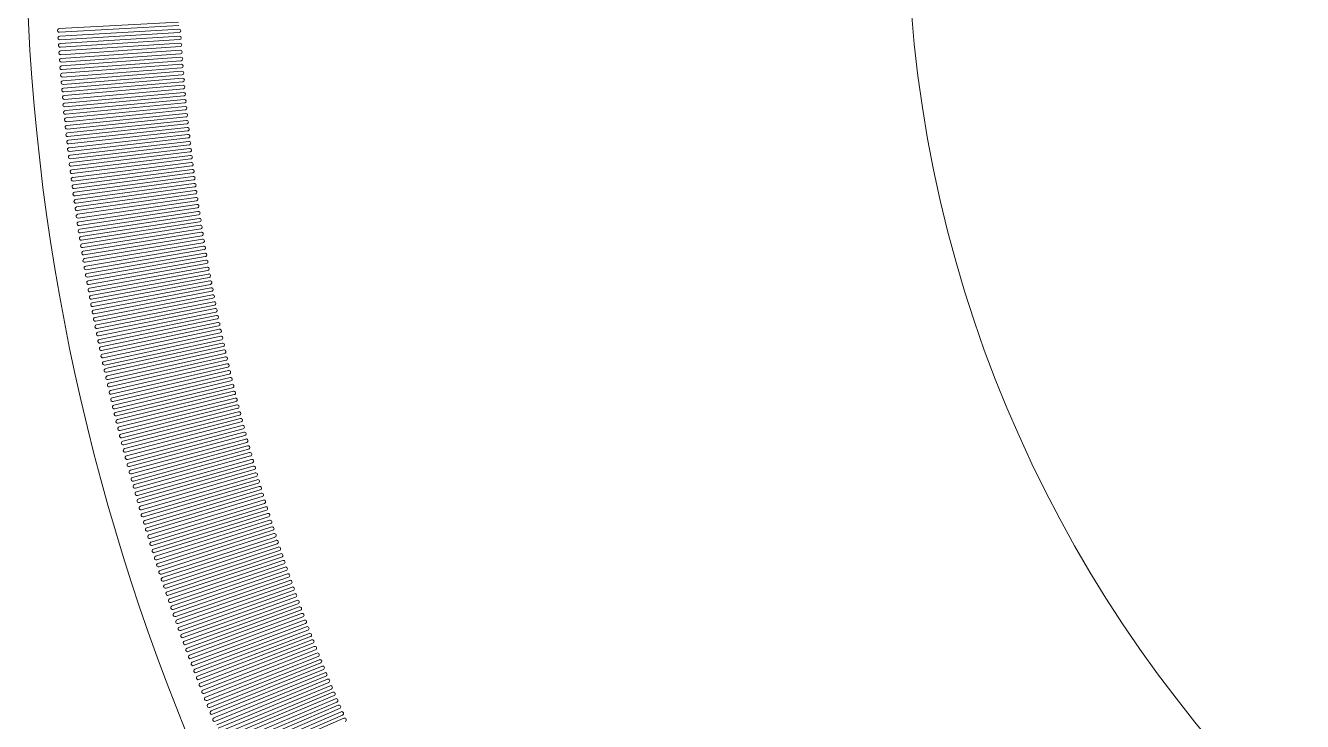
# Model space of a CAD drawing. Header units: millimetres. Extents: x -37.9 to 37.9, y -37.9 to 37.9.
# Drawn here: x -37.9 to -15.6, y -14.15 to -2 of the extents above; entities that cross this region are included whole.
import ezdxf

# ---------------------------------------------------------------- set-up
doc = ezdxf.new("R2010")
doc.units = ezdxf.units.MM

msp = doc.modelspace()

# ---------------------------------------------------------------- linework, layer by layer
at = {"color": 7, "linetype": 'Continuous', "lineweight": 15}
for p, q in [((-35.227, -1.939), (-37.311, -2.053)), ((-37.307, -2.118), (-35.224, -2)), ((-35.22, -2.062), (-37.304, -2.184)), ((-37.3, -2.249), (-35.217, -2.123)), ((-35.213, -2.185), (-37.296, -2.314)), ((-37.292, -2.379), (-35.209, -2.246)), ((-35.205, -2.307), (-37.287, -2.444)), ((-37.283, -2.509), (-35.201, -2.369)), ((-35.197, -2.43), (-37.279, -2.574)), ((-37.274, -2.639), (-35.193, -2.492)), ((-35.188, -2.553), (-37.269, -2.704)), ((-37.265, -2.769), (-35.184, -2.615)), ((-35.179, -2.676), (-37.26, -2.834)), ((-37.255, -2.899), (-35.174, -2.737)), ((-35.17, -2.799), (-37.25, -2.964)), ((-37.244, -3.029), (-35.165, -2.86)), ((-35.16, -2.922), (-37.239, -3.094)), ((-37.234, -3.159), (-35.154, -2.983)), ((-35.149, -3.044), (-37.228, -3.224)), ((-37.222, -3.289), (-35.144, -3.106)), ((-35.138, -3.167), (-37.217, -3.354)), ((-37.211, -3.419), (-35.133, -3.228)), ((-35.127, -3.29), (-37.205, -3.484)), ((-37.198, -3.549), (-35.121, -3.351)), ((-35.115, -3.412), (-37.192, -3.614)), ((-37.186, -3.679), (-35.109, -3.473)), ((-35.103, -3.535), (-37.179, -3.744)), ((-37.173, -3.809), (-35.097, -3.596)), ((-35.091, -3.657), (-37.166, -3.874)), ((-37.159, -3.938), (-35.084, -3.718)), ((-35.078, -3.78), (-37.152, -4.003)), ((-37.145, -4.068), (-35.071, -3.841)), ((-35.064, -3.902), (-37.138, -4.133)), ((-37.131, -4.198), (-35.057, -3.963)), ((-35.05, -4.024), (-37.123, -4.263)), ((-37.116, -4.327), (-35.043, -4.086)), ((-35.036, -4.147), (-37.108, -4.392)), ((-37.101, -4.457), (-35.029, -4.208)), ((-35.022, -4.269), (-37.093, -4.522)), ((-37.085, -4.586), (-35.014, -4.33)), ((-35.006, -4.391), (-37.077, -4.651)), ((-37.069, -4.716), (-34.999, -4.452)), ((-34.991, -4.513), (-37.06, -4.78)), ((-37.052, -4.845), (-34.983, -4.575)), ((-34.975, -4.636), (-37.043, -4.91)), ((-37.035, -4.974), (-34.967, -4.697)), ((-34.959, -4.758), (-37.026, -5.039)), ((-37.017, -5.104), (-34.95, -4.819)), ((-34.942, -4.88), (-37.008, -5.168)), ((-36.999, -5.233), (-34.933, -4.941)), ((-34.924, -5.002), (-36.99, -5.297)), ((-36.981, -5.362), (-34.916, -5.063)), ((-34.907, -5.123), (-36.971, -5.426)), ((-36.962, -5.491), (-34.898, -5.184)), ((-34.889, -5.245), (-36.952, -5.555)), ((-36.942, -5.62), (-34.879, -5.306)), ((-34.87, -5.367), (-36.932, -5.684)), ((-36.922, -5.749), (-34.861, -5.428)), ((-34.851, -5.489), (-36.912, -5.813)), ((-36.902, -5.878), (-34.842, -5.55)), ((-34.832, -5.61), (-36.892, -5.942)), ((-36.881, -6.007), (-34.822, -5.671)), ((-34.812, -5.732), (-36.871, -6.071)), ((-36.86, -6.135), (-34.802, -5.793)), ((-34.792, -5.853), (-36.85, -6.2)), ((-36.839, -6.264), (-34.782, -5.914)), ((-34.771, -5.975), (-36.828, -6.328)), ((-36.817, -6.392), (-34.761, -6.035)), ((-34.75, -6.096), (-36.805, -6.457)), ((-36.794, -6.521), (-34.739, -6.157)), ((-34.729, -6.217), (-36.783, -6.585)), ((-36.771, -6.649), (-34.718, -6.278)), ((-34.707, -6.339), (-36.759, -6.713)), ((-36.748, -6.778), (-34.696, -6.399)), ((-34.684, -6.46), (-36.736, -6.842)), ((-36.724, -6.906), (-34.673, -6.52)), ((-34.662, -6.581), (-36.712, -6.97)), ((-36.699, -7.034), (-34.65, -6.641)), ((-34.638, -6.702), (-36.687, -7.098)), ((-36.675, -7.162), (-34.627, -6.762)), ((-34.615, -6.823), (-36.662, -7.226)), ((-36.649, -7.29), (-34.603, -6.883)), ((-34.591, -6.943), (-36.637, -7.354)), ((-36.624, -7.418), (-34.579, -7.004)), ((-34.566, -7.064), (-36.611, -7.482)), ((-36.598, -7.546), (-34.554, -7.124)), ((-34.541, -7.185), (-36.584, -7.61)), ((-36.571, -7.673), (-34.529, -7.245)), ((-34.516, -7.305), (-36.558, -7.737)), ((-36.544, -7.801), (-34.503, -7.365)), ((-34.49, -7.426), (-36.53, -7.865)), ((-36.517, -7.929), (-34.477, -7.486)), ((-34.464, -7.546), (-36.503, -7.992)), ((-36.489, -8.056), (-34.451, -7.606)), ((-34.438, -7.666), (-36.475, -8.12)), ((-36.46, -8.183), (-34.424, -7.726)), ((-34.411, -7.786), (-36.446, -8.247)), ((-36.432, -8.31), (-34.397, -7.846)), ((-34.383, -7.906), (-36.417, -8.374)), ((-36.402, -8.438), (-34.37, -7.966)), ((-34.356, -8.026), (-36.388, -8.501)), ((-36.373, -8.565), (-34.342, -8.086)), ((-34.327, -8.146), (-36.358, -8.628)), ((-36.343, -8.692), (-34.313, -8.206)), ((-34.299, -8.266), (-36.327, -8.755)), ((-36.312, -8.818), (-34.284, -8.326)), ((-34.27, -8.386), (-36.297, -8.882)), ((-36.281, -8.945), (-34.255, -8.446)), ((-34.24, -8.505), (-36.265, -9.008)), ((-36.25, -9.072), (-34.225, -8.565)), ((-34.21, -8.625), (-36.234, -9.135)), ((-36.218, -9.198), (-34.195, -8.684)), ((-34.18, -8.744), (-36.202, -9.261)), ((-36.185, -9.324), (-34.165, -8.804)), ((-34.149, -8.863), (-36.169, -9.388)), ((-36.153, -9.451), (-34.134, -8.923)), ((-34.118, -8.983), (-36.136, -9.514)), ((-36.119, -9.577), (-34.102, -9.042)), ((-34.087, -9.102), (-36.103, -9.64)), ((-36.086, -9.703), (-34.071, -9.161)), ((-34.055, -9.221), (-36.069, -9.766)), ((-36.052, -9.829), (-34.038, -9.28)), ((-34.022, -9.339), (-36.034, -9.892)), ((-36.017, -9.955), (-34.006, -9.399)), ((-33.989, -9.458), (-36, -10.017)), ((-35.982, -10.08), (-33.973, -9.517)), ((-33.956, -9.577), (-35.964, -10.143)), ((-35.947, -10.206), (-33.939, -9.636)), ((-33.923, -9.695), (-35.929, -10.268)), ((-35.911, -10.331), (-33.906, -9.754)), ((-33.888, -9.813), (-35.893, -10.394)), ((-35.875, -10.456), (-33.871, -9.873)), ((-33.854, -9.932), (-35.856, -10.519)), ((-35.838, -10.582), (-33.837, -9.991)), ((-33.819, -10.05), (-35.819, -10.644)), ((-35.801, -10.707), (-33.802, -10.109)), ((-33.784, -10.168), (-35.782, -10.769)), ((-35.763, -10.832), (-33.766, -10.227)), ((-33.748, -10.286), (-35.744, -10.894)), ((-35.725, -10.956), (-33.73, -10.345)), ((-33.712, -10.403), (-35.706, -11.019)), ((-35.687, -11.081), (-33.694, -10.462)), ((-33.676, -10.521), (-35.667, -11.143)), ((-35.648, -11.205), (-33.657, -10.58)), ((-33.639, -10.638), (-35.628, -11.268)), ((-35.608, -11.33), (-33.62, -10.697)), ((-33.601, -10.756), (-35.589, -11.392)), ((-35.569, -11.454), (-33.582, -10.814)), ((-33.564, -10.873), (-35.549, -11.516)), ((-35.528, -11.578), (-33.544, -10.932)), ((-33.525, -10.99), (-35.508, -11.64)), ((-35.488, -11.702), (-33.506, -11.049)), ((-33.487, -11.107), (-35.467, -11.764)), ((-35.447, -11.826), (-33.467, -11.166)), ((-33.448, -11.224), (-35.426, -11.888)), ((-35.405, -11.95), (-33.428, -11.282)), ((-33.408, -11.341), (-35.384, -12.011)), ((-35.363, -12.073), (-33.389, -11.399)), ((-33.369, -11.457), (-35.342, -12.135)), ((-35.321, -12.196), (-33.349, -11.515)), ((-33.328, -11.574), (-35.3, -12.258)), ((-35.278, -12.32), (-33.308, -11.632)), ((-33.288, -11.69), (-35.257, -12.381)), ((-35.235, -12.443), (-33.267, -11.748)), ((-33.247, -11.806), (-35.213, -12.504)), ((-35.191, -12.566), (-33.226, -11.864)), ((-33.205, -11.922), (-35.169, -12.627)), ((-35.147, -12.688), (-33.185, -11.98)), ((-33.164, -12.038), (-35.125, -12.75)), ((-35.103, -12.811), (-33.143, -12.096)), ((-33.121, -12.153), (-35.08, -12.872)), ((-35.058, -12.933), (-33.1, -12.211)), ((-33.079, -12.269), (-35.035, -12.995)), ((-35.012, -13.056), (-33.057, -12.327)), ((-33.036, -12.384), (-34.99, -13.117)), ((-34.967, -13.178), (-33.014, -12.442)), ((-32.992, -12.5), (-34.944, -13.239)), ((-34.92, -13.3), (-32.97, -12.557)), ((-32.948, -12.615), (-34.897, -13.361)), ((-34.874, -13.422), (-32.926, -12.672)), ((-32.904, -12.73), (-34.85, -13.483)), ((-34.827, -13.543), (-32.882, -12.787)), ((-32.86, -12.844), (-34.803, -13.604)), ((-34.779, -13.665), (-32.837, -12.902)), ((-32.815, -12.959), (-34.755, -13.726)), ((-34.731, -13.786), (-32.792, -13.016)), ((-32.769, -13.074), (-34.707, -13.847)), ((-34.683, -13.907), (-32.746, -13.131)), ((-32.723, -13.188), (-34.659, -13.968)), ((-34.634, -14.028), (-32.7, -13.245)), ((-32.677, -13.302), (-34.61, -14.089)), ((-34.585, -14.149), (-32.654, -13.359)), ((-32.63, -13.416), (-34.56, -14.209)), ((-34.535, -14.27), (-32.607, -13.473)), ((-32.583, -13.53), (-34.51, -14.33)), ((-34.485, -14.39), (-32.56, -13.587)), ((-32.536, -13.643), (-34.46, -14.45)), ((-34.435, -14.51), (-32.512, -13.7)), ((-32.488, -13.757), (-34.41, -14.571)), ((-34.384, -14.631), (-32.464, -13.814)), ((-32.44, -13.87), (-34.359, -14.691)), ((-34.333, -14.751), (-32.416, -13.927)), ((-32.391, -13.983), (-34.307, -14.81)), ((-34.281, -14.87), (-32.367, -14.04)), ((-32.342, -14.096), (-34.255, -14.93))]:
    msp.add_line(p, q, dxfattribs=at)
msp.add_circle((0, 0), 37.9, dxfattribs=at)
for centre, radius, start, end in [((0, 0), 22.5, 272.5473, 267.4527), ((-37.309, -2.086), 0.0326, 93.15, 273.25), ((-37.302, -2.216), 0.0326, 93.35, 273.45), ((-35.219, -2.092), 0.0308, 273.45, 93.35), ((-35.211, -2.215), 0.0308, 273.65, 93.55), ((-37.294, -2.346), 0.0326, 93.55, 273.65), ((-37.285, -2.476), 0.0326, 93.75, 273.85), ((-35.203, -2.338), 0.0308, 273.85, 93.75), ((-35.195, -2.461), 0.0308, 274.05, 93.95), ((-37.276, -2.607), 0.0326, 93.95, 274.05), ((-35.186, -2.584), 0.0308, 274.25, 94.15), ((-37.267, -2.737), 0.0326, 94.15, 274.25), ((-37.257, -2.867), 0.0326, 94.35, 274.45), ((-35.177, -2.707), 0.0308, 274.45, 94.35), ((-35.167, -2.829), 0.0308, 274.65, 94.55), ((-37.247, -2.997), 0.0326, 94.55, 274.65), ((-37.236, -3.127), 0.0326, 94.75, 274.85), ((-35.157, -2.952), 0.0308, 274.85, 94.75), ((-35.147, -3.075), 0.0308, 275.05, 94.95), ((-37.225, -3.257), 0.0326, 94.95, 275.05), ((-35.136, -3.198), 0.0308, 275.25, 95.15), ((-35.124, -3.32), 0.0308, 275.45, 95.35), ((-37.214, -3.387), 0.0326, 95.15, 275.25), ((-37.202, -3.517), 0.0326, 95.35, 275.45), ((-35.112, -3.443), 0.0308, 275.65, 95.55), ((-35.1, -3.565), 0.0308, 275.85, 95.75), ((-37.189, -3.646), 0.0326, 95.55, 275.65), ((-37.176, -3.776), 0.0326, 95.75, 275.85), ((-35.088, -3.688), 0.0308, 276.05, 95.95), ((-35.074, -3.81), 0.0308, 276.25, 96.15), ((-37.163, -3.906), 0.0326, 95.95, 276.05), ((-37.149, -4.036), 0.0326, 96.15, 276.25), ((-35.061, -3.933), 0.0308, 276.45, 96.35), ((-37.135, -4.165), 0.0326, 96.35, 276.45), ((-35.047, -4.055), 0.0308, 276.65, 96.55), ((-35.033, -4.177), 0.0308, 276.85, 96.75), ((-37.12, -4.295), 0.0326, 96.55, 276.65), ((-37.105, -4.424), 0.0326, 96.75, 276.85), ((-35.018, -4.3), 0.0308, 277.05, 96.95), ((-35.003, -4.422), 0.0308, 277.25, 97.15), ((-37.089, -4.554), 0.0326, 96.95, 277.05), ((-37.073, -4.683), 0.0326, 97.15, 277.25), ((-34.987, -4.544), 0.0308, 277.45, 97.35), ((-34.971, -4.666), 0.0308, 277.65, 97.55), ((-37.056, -4.813), 0.0326, 97.35, 277.45), ((-34.954, -4.788), 0.0308, 277.85, 97.75), ((-34.937, -4.91), 0.0308, 278.05, 97.95), ((-37.039, -4.942), 0.0326, 97.55, 277.65), ((-37.022, -5.071), 0.0326, 97.75, 277.85), ((-34.92, -5.032), 0.0308, 278.25, 98.15), ((-34.902, -5.154), 0.0308, 278.45, 98.35), ((-37.004, -5.201), 0.0326, 97.95, 278.05), ((-36.985, -5.33), 0.0326, 98.15, 278.25), ((-34.884, -5.276), 0.0308, 278.65, 98.55), ((-36.967, -5.459), 0.0326, 98.35, 278.45), ((-36.947, -5.588), 0.0326, 98.55, 278.65), ((-34.865, -5.397), 0.0308, 278.85, 98.75), ((-34.846, -5.519), 0.0308, 279.05, 98.95), ((-36.928, -5.717), 0.0326, 98.75, 278.85), ((-34.827, -5.641), 0.0308, 279.25, 99.15), ((-34.807, -5.762), 0.0308, 279.45, 99.35), ((-36.907, -5.846), 0.0326, 98.95, 279.05), ((-36.887, -5.974), 0.0326, 99.15, 279.25), ((-34.787, -5.884), 0.0308, 279.65, 99.55), ((-34.766, -6.005), 0.0308, 279.85, 99.75), ((-36.866, -6.103), 0.0326, 99.35, 279.45), ((-36.844, -6.232), 0.0326, 99.55, 279.65), ((-34.745, -6.126), 0.0308, 280.05, 99.95), ((-34.723, -6.248), 0.0308, 280.25, 100.15), ((-36.822, -6.36), 0.0326, 99.75, 279.85), ((-36.8, -6.489), 0.0326, 99.95, 280.05), ((-34.701, -6.369), 0.0308, 280.45, 100.35), ((-34.679, -6.49), 0.0308, 280.65, 100.55), ((-36.777, -6.617), 0.0326, 100.15, 280.25), ((-34.656, -6.611), 0.0308, 280.85, 100.75), ((-36.753, -6.746), 0.0326, 100.35, 280.45), ((-36.73, -6.874), 0.0326, 100.55, 280.65), ((-34.633, -6.732), 0.0308, 281.05, 100.95), ((-34.609, -6.853), 0.0308, 281.25, 101.15), ((-36.706, -7.002), 0.0326, 100.75, 280.85), ((-36.681, -7.13), 0.0326, 100.95, 281.05), ((-34.585, -6.974), 0.0308, 281.45, 101.35), ((-34.56, -7.094), 0.0308, 281.65, 101.55), ((-36.656, -7.258), 0.0326, 101.15, 281.25), ((-36.63, -7.386), 0.0326, 101.35, 281.45), ((-34.535, -7.215), 0.0308, 281.85, 101.75), ((-34.51, -7.335), 0.0308, 282.05, 101.95), ((-36.604, -7.514), 0.0326, 101.55, 281.65), ((-34.484, -7.456), 0.0308, 282.25, 102.15), ((-34.458, -7.576), 0.0308, 282.45, 102.35), ((-36.578, -7.641), 0.0326, 101.75, 281.85), ((-36.551, -7.769), 0.0326, 101.95, 282.05), ((-34.431, -7.696), 0.0308, 282.65, 102.55), ((-34.404, -7.816), 0.0308, 282.85, 102.75), ((-36.523, -7.897), 0.0326, 102.15, 282.25), ((-36.496, -8.024), 0.0326, 102.35, 282.45), ((-34.377, -7.936), 0.0308, 283.05, 102.95), ((-34.349, -8.056), 0.0308, 283.25, 103.15), ((-36.467, -8.151), 0.0326, 102.55, 282.65), ((-36.439, -8.279), 0.0326, 102.75, 282.85), ((-34.32, -8.176), 0.0308, 283.45, 103.35), ((-36.41, -8.406), 0.0326, 102.95, 283.05), ((-34.292, -8.296), 0.0308, 283.65, 103.55), ((-34.262, -8.416), 0.0308, 283.85, 103.75), ((-36.38, -8.533), 0.0326, 103.15, 283.25), ((-36.35, -8.66), 0.0326, 103.35, 283.45), ((-34.233, -8.535), 0.0308, 284.05, 103.95), ((-34.203, -8.655), 0.0308, 284.25, 104.15), ((-36.32, -8.787), 0.0326, 103.55, 283.65), ((-36.289, -8.913), 0.0326, 103.75, 283.85), ((-34.172, -8.774), 0.0308, 284.45, 104.35), ((-34.142, -8.893), 0.0308, 284.65, 104.55), ((-36.257, -9.04), 0.0326, 103.95, 284.05), ((-36.226, -9.166), 0.0326, 104.15, 284.25), ((-34.11, -9.012), 0.0308, 284.85, 104.75), ((-34.079, -9.131), 0.0308, 285.05, 104.95), ((-36.193, -9.293), 0.0326, 104.35, 284.45), ((-34.047, -9.25), 0.0308, 285.25, 105.15), ((-34.014, -9.369), 0.0308, 285.45, 105.35), ((-36.161, -9.419), 0.0326, 104.55, 284.65), ((-36.128, -9.545), 0.0326, 104.75, 284.85), ((-33.981, -9.488), 0.0308, 285.65, 105.55), ((-33.948, -9.606), 0.0308, 285.85, 105.75), ((-36.094, -9.671), 0.0326, 104.95, 285.05), ((-36.06, -9.797), 0.0326, 105.15, 285.25), ((-33.914, -9.725), 0.0308, 286.05, 105.95), ((-36.026, -9.923), 0.0326, 105.35, 285.45), ((-35.991, -10.049), 0.0326, 105.55, 285.65), ((-33.88, -9.843), 0.0308, 286.25, 106.15), ((-33.845, -9.961), 0.0308, 286.45, 106.35), ((-35.956, -10.174), 0.0326, 105.75, 285.85), ((-33.81, -10.079), 0.0308, 286.65, 106.55), ((-33.775, -10.197), 0.0308, 286.85, 106.75), ((-35.92, -10.3), 0.0326, 105.95, 286.05), ((-35.884, -10.425), 0.0326, 106.15, 286.25), ((-33.739, -10.315), 0.0308, 287.05, 106.95), ((-33.703, -10.433), 0.0308, 287.25, 107.15), ((-35.847, -10.55), 0.0326, 106.35, 286.45), ((-35.81, -10.675), 0.0326, 106.55, 286.65), ((-33.666, -10.55), 0.0308, 287.45, 107.35), ((-33.629, -10.668), 0.0308, 287.65, 107.55), ((-35.773, -10.8), 0.0326, 106.75, 286.85), ((-35.735, -10.925), 0.0326, 106.95, 287.05), ((-33.592, -10.785), 0.0308, 287.85, 107.75), ((-33.554, -10.902), 0.0308, 288.05, 107.95), ((-35.696, -11.05), 0.0326, 107.15, 287.25), ((-35.657, -11.174), 0.0326, 107.35, 287.45), ((-33.516, -11.019), 0.0308, 288.25, 108.15), ((-33.477, -11.136), 0.0308, 288.45, 108.35), ((-35.618, -11.299), 0.0326, 107.55, 287.65), ((-33.438, -11.253), 0.0308, 288.65, 108.55), ((-33.399, -11.37), 0.0308, 288.85, 108.75), ((-35.579, -11.423), 0.0326, 107.75, 287.85), ((-35.539, -11.547), 0.0326, 107.95, 288.05), ((-33.359, -11.486), 0.0308, 289.05, 108.95), ((-33.318, -11.603), 0.0308, 289.25, 109.15), ((-35.498, -11.671), 0.0326, 108.15, 288.25), ((-35.457, -11.795), 0.0326, 108.35, 288.45), ((-33.278, -11.719), 0.0308, 289.45, 109.35), ((-33.237, -11.835), 0.0308, 289.65, 109.55), ((-35.416, -11.919), 0.0326, 108.55, 288.65), ((-35.374, -12.042), 0.0326, 108.75, 288.85), ((-33.195, -11.951), 0.0308, 289.85, 109.75), ((-33.153, -12.067), 0.0308, 290.05, 109.95), ((-35.332, -12.166), 0.0326, 108.95, 289.05), ((-35.289, -12.289), 0.0326, 109.15, 289.25), ((-33.111, -12.182), 0.0308, 290.25, 110.15), ((-35.246, -12.412), 0.0326, 109.35, 289.45), ((-33.068, -12.298), 0.0308, 290.45, 110.35), ((-33.025, -12.413), 0.0308, 290.65, 110.55), ((-35.202, -12.535), 0.0326, 109.55, 289.65), ((-35.158, -12.658), 0.0326, 109.75, 289.85), ((-32.981, -12.528), 0.0308, 290.85, 110.75), ((-32.937, -12.644), 0.0308, 291.05, 110.95), ((-35.114, -12.78), 0.0326, 109.95, 290.05), ((-35.069, -12.903), 0.0326, 110.15, 290.25), ((-32.893, -12.758), 0.0308, 291.25, 111.15), ((-32.848, -12.873), 0.0308, 291.45, 111.35), ((-35.024, -13.025), 0.0326, 110.35, 290.45), ((-34.978, -13.147), 0.0326, 110.55, 290.65), ((-32.803, -12.988), 0.0308, 291.65, 111.55), ((-32.758, -13.102), 0.0308, 291.85, 111.75), ((-34.932, -13.269), 0.0326, 110.75, 290.85), ((-34.885, -13.391), 0.0326, 110.95, 291.05), ((-32.712, -13.216), 0.0308, 292.05, 111.95), ((-32.665, -13.331), 0.0308, 292.25, 112.15), ((-34.839, -13.513), 0.0326, 111.15, 291.25), ((-32.619, -13.444), 0.0308, 292.45, 112.35), ((-32.572, -13.558), 0.0308, 292.65, 112.55), ((-34.791, -13.634), 0.0326, 111.35, 291.45), ((-34.743, -13.756), 0.0326, 111.55, 291.65), ((-32.524, -13.672), 0.0308, 292.85, 112.75), ((-32.476, -13.785), 0.0308, 293.05, 112.95), ((-34.695, -13.877), 0.0326, 111.75, 291.85), ((-34.646, -13.998), 0.0326, 111.95, 292.05), ((-32.428, -13.899), 0.0308, 293.25, 113.15), ((-32.379, -14.012), 0.0308, 293.45, 113.35), ((-34.597, -14.119), 0.0326, 112.15, 292.25), ((-32.33, -14.125), 0.0308, 293.65, 113.55)]:
    msp.add_arc(centre, radius, start, end, dxfattribs=at)

doc.saveas('drawing.dxf')
